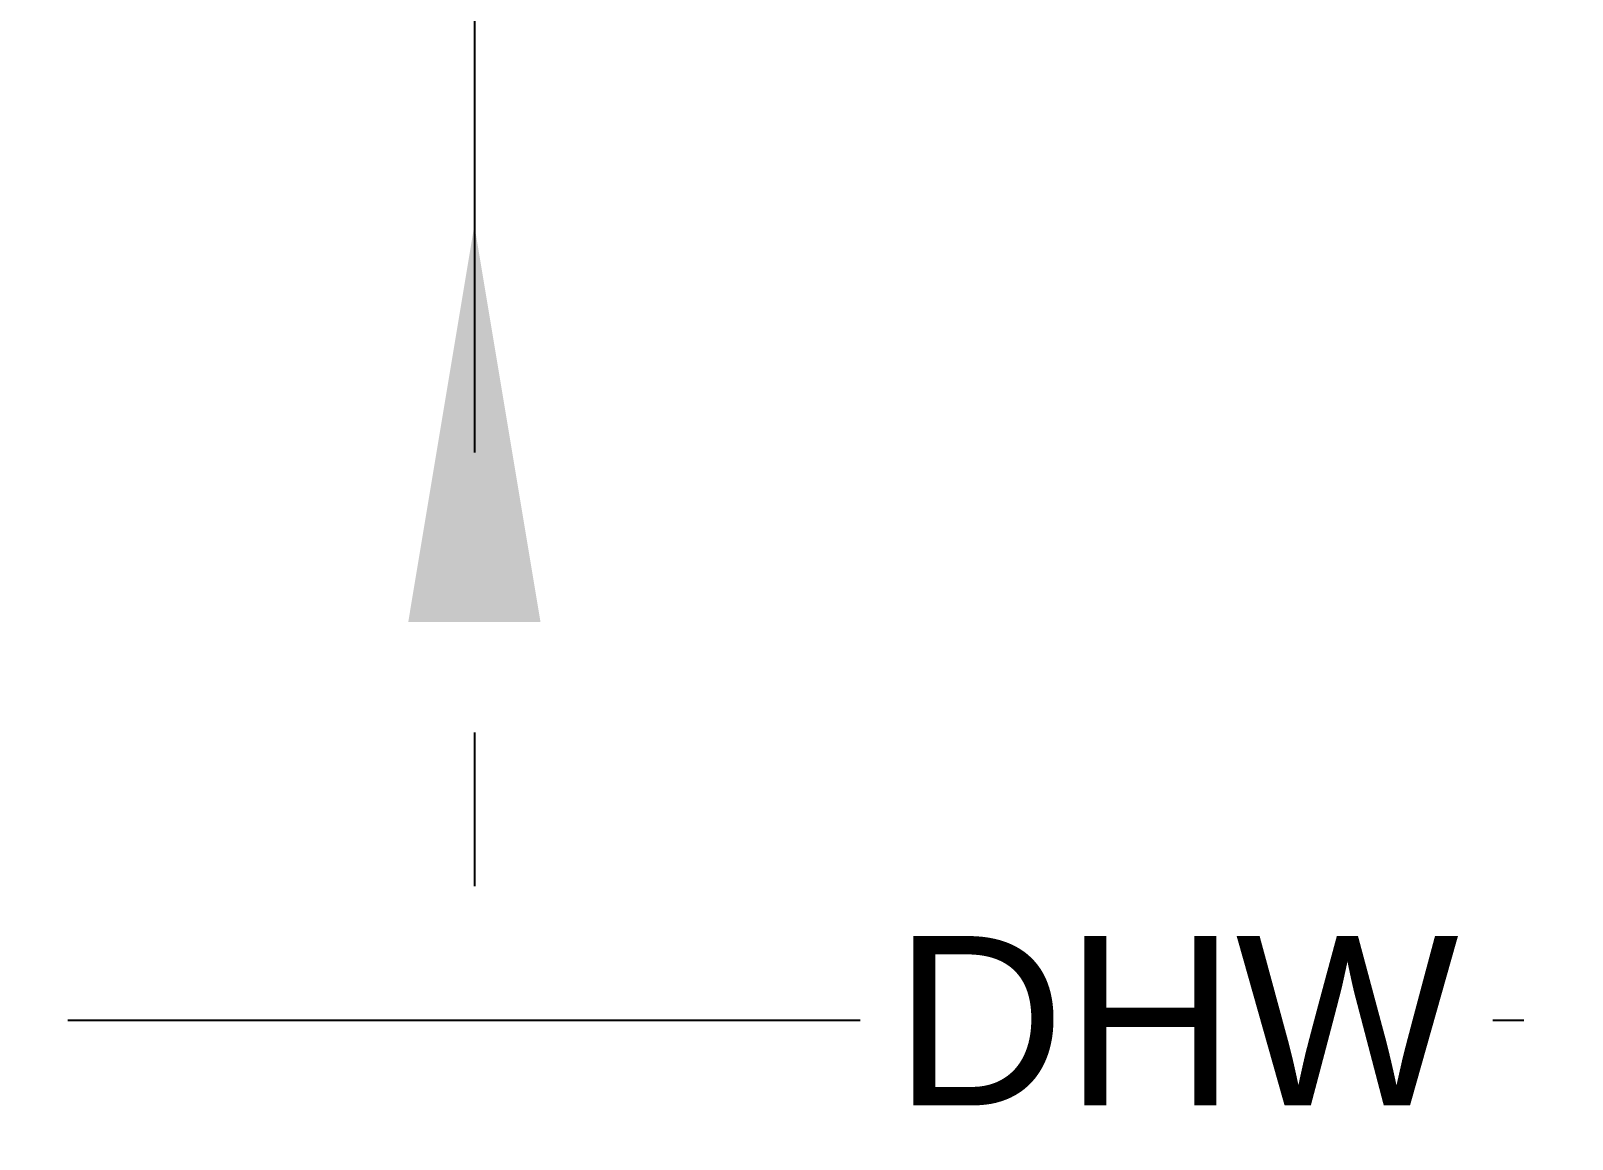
# Model space of a CAD drawing. Header units: millimetres. Extents: x -212361 to 39086, y -42 to 136893.
# Drawn here: x -96430 to -95556, y 72897 to 73526 of the extents above; entities that cross this region are included whole.
import ezdxf

# ---------------------------------------------------------------- set-up
doc = ezdxf.new("R2010")
doc.units = ezdxf.units.MM
doc.header["$LTSCALE"] = 25
doc.linetypes.add('schedules_symbols_notes$0$DASHED', pattern=[0.75, 0.5, -0.25])
doc.linetypes.add('schedules_symbols_notes$0$DHW', pattern=[1.7, 1, -0.2, 0.1, -0.1, 0.1, -0.2])
for name, color, linetype in [('schedules_symbols_notes$0$M-PIPE-HWTR-SUPP', 2, 'Continuous'), ('schedules_symbols_notes$0$P-ANNO', 11, 'Continuous'), ('schedules_symbols_notes$0$P-DOMW-DHW', 1, 'schedules_symbols_notes$0$DHW')]:
    doc.layers.add(name, color=color, linetype=linetype)
doc.styles.add('schedules_symbols_notes$0$Standard', font='arial.ttf')

# ---------------------------------------------------------------- blocks, each defined once
blk = doc.blocks.new('schedules_symbols_notes$0$bar-n')
blk.add_solid([(1.2, 0.2), (1.2, -0.2), (0, 0)])
blk = doc.blocks.new('schedules_symbols_notes')
at = {"layer": 'schedules_symbols_notes$0$M-PIPE-HWTR-SUPP', "linetype": 'schedules_symbols_notes$0$DASHED'}
blk.add_line((-3786.545, 2916.55), (-3786.545, 2875.614), dxfattribs=at)
at = {"layer": 'schedules_symbols_notes$0$P-DOMW-DHW'}
blk.add_line((-3728.119, 2872.614), (-3809.882, 2872.614), dxfattribs=at)
at = {"layer": 'schedules_symbols_notes$0$M-PIPE-HWTR-SUPP', "linetype": 'schedules_symbols_notes$0$DASHED', "ltscale": 0.03937, "xscale": 7.381875000000001, "yscale": 7.381875000000001, "zscale": 7.381875000000001, "rotation": 270}
blk.add_blockref('schedules_symbols_notes$0$bar-n', (-3786.545, 2890.37), dxfattribs=at)
at = {"layer": 'schedules_symbols_notes$0$P-ANNO', "insert": (-3770.872, 2872.614), "char_height": 3.7795, "attachment_point": 5, "style": 'schedules_symbols_notes$0$Standard', "bg_fill": 3, "box_fill_scale": 1.2, "bg_fill_color": 256, "bg_fill_transparency": 0}
blk.add_mtext('DHW', dxfattribs=at)

msp = doc.modelspace()

# ---------------------------------------------------------------- block references
at = {"xscale": 25.4, "yscale": 25.4, "zscale": 25.4}
msp.add_blockref('schedules_symbols_notes', (0, 0), dxfattribs=at)

doc.saveas('drawing.dxf')
